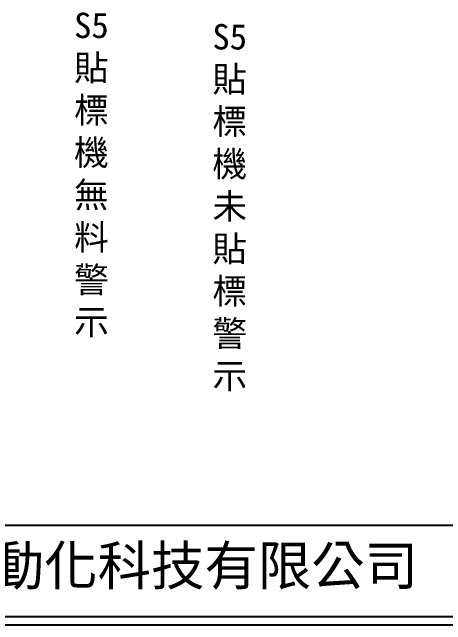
# Model space of a CAD drawing. Extents: x 325 to 612, y 3 to 207.
# Drawn here: x 391.8 to 458.2, y 3 to 96.9 of the extents above; entities that cross this region are included whole.
import ezdxf

# ---------------------------------------------------------------- set-up
doc = ezdxf.new("R2010")
doc.units = 0
doc.layers.add('圖框層', color=7, linetype='CONTINUOUS')
doc.layers.add('標尺寸層', color=3, linetype='CONTINUOUS')
doc.styles.add('CNS', font='romanc.shx', dxfattribs={"bigfont": 'chineset.shx'})
doc.styles.add('STSL', font='kaiu.ttf')

msp = doc.modelspace()

# ---------------------------------------------------------------- linework, layer by layer
at = {"layer": '圖框層', "color": 0}
for p, q in [((326.569, 18.25), (611.07, 18.25)), ((326.569, 4.25), (611.07, 4.25)), ((325.319, 3), (612.319, 3))]:
    msp.add_line(p, q, dxfattribs=at)

# ---------------------------------------------------------------- texts
at = {"layer": '圖框層', "color": 0, "style": 'STSL'}
msp.add_text('泓陞自動化科技有限公司', height=6, dxfattribs=at).set_placement((363.923, 9.076))
at = {"layer": '標尺寸層', "color": 0, "char_height": 3.9, "width": 4.96081, "attachment_point": 5, "style": 'CNS'}
for s, insert in [('{\\fDFKai-SB|b0|i0|c136|p65;S5貼標機無料警示}', (403.894, 71.973)), ('{\\fDFKai-SB|b0|i0|c136|p65;S5貼標機未貼標警示}', (425.09, 66.973))]:
    msp.add_mtext(s, dxfattribs=dict(at, insert=insert))

doc.saveas('drawing.dxf')
